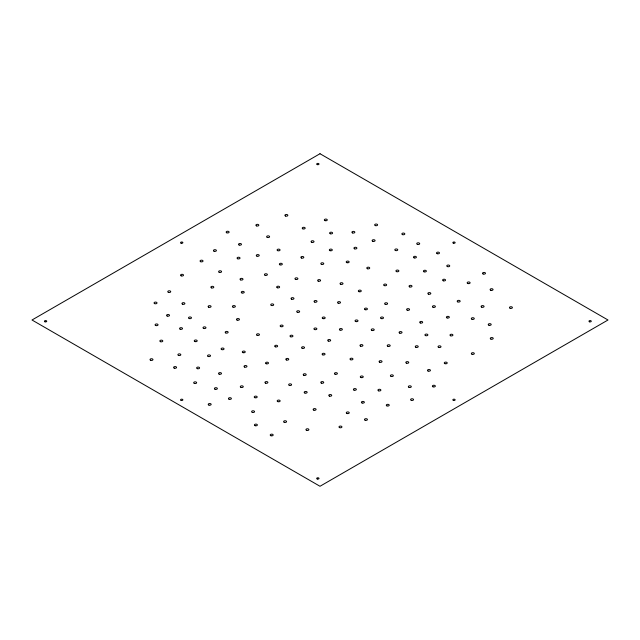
<?xml version="1.0" encoding="UTF-8"?>
<svg xmlns="http://www.w3.org/2000/svg" width="640" height="640" viewBox="0 0 640 640"><rect width="100%" height="100%" fill="white"/><g stroke="black" fill="none" stroke-linecap="round" stroke-linejoin="round"><path stroke-width="0.96" d="M320 153.728L32 320L320 486.272L608 320L320 153.728M322.832 318.568A1.48 0.856 0 0 0 325.176 317.952A1.48 0.856 0 0 0 323.08 317.096A1.48 0.856 0 0 0 322.832 318.568M280.776 326.624A1.48 0.856 0 0 0 283.12 326.008A1.48 0.856 0 0 0 281.024 325.144A1.48 0.856 0 0 0 280.776 326.624M271.36 305.448A1.48 0.856 0 0 0 273.696 304.832A1.48 0.856 0 0 0 271.6 303.968A1.48 0.856 0 0 0 271.36 305.448M314.656 329.576A1.48 0.856 0 0 0 316.88 328.84A1.48 0.856 0 0 0 314.656 328.096A1.48 0.856 0 0 0 314.656 329.576M302.184 348.296A1.48 0.856 0 0 0 304.52 347.68A1.48 0.856 0 0 0 302.432 346.824A1.48 0.856 0 0 0 302.184 348.296M338.264 303.208A1.48 0.856 0 0 0 340.496 302.472A1.48 0.856 0 0 0 338.264 301.728A1.48 0.856 0 0 0 338.264 303.208M257.128 335.32A1.48 0.856 0 0 0 259.464 334.704A1.48 0.856 0 0 0 257.376 333.848A1.48 0.856 0 0 0 257.128 335.32M314.792 302.112A1.48 0.856 0 0 0 317.016 301.368A1.48 0.856 0 0 0 314.792 300.624A1.48 0.856 0 0 0 314.792 302.112M297.424 312.336A1.48 0.856 0 0 0 299.648 311.6A1.48 0.856 0 0 0 297.424 310.856A1.48 0.856 0 0 0 297.424 312.336M243.024 352.656A1.48 0.856 0 0 0 245.248 351.92A1.48 0.856 0 0 0 243.024 351.176A1.48 0.856 0 0 0 243.024 352.656M365.192 309.696A1.48 0.856 0 0 0 367.424 308.96A1.48 0.856 0 0 0 365.192 308.216A1.48 0.856 0 0 0 365.192 309.696M225.808 332.96A1.48 0.856 0 0 0 228.144 332.344A1.48 0.856 0 0 0 226.056 331.48A1.48 0.856 0 0 0 225.808 332.96M355.784 321.56A1.48 0.856 0 0 0 358.008 320.816A1.48 0.856 0 0 0 355.784 320.072A1.48 0.856 0 0 0 355.784 321.56M277.272 287.752A1.48 0.856 0 0 0 279.608 287.136A1.48 0.856 0 0 0 277.512 286.272A1.48 0.856 0 0 0 277.272 287.752M358.936 291.656A1.48 0.856 0 0 0 361.272 291.04A1.48 0.856 0 0 0 359.184 290.184A1.48 0.856 0 0 0 358.936 291.656M381.264 318.592A1.48 0.856 0 0 0 383.488 317.848A1.48 0.856 0 0 0 381.264 317.104A1.48 0.856 0 0 0 381.264 318.592M208.16 356.456A1.48 0.856 0 0 0 210.504 355.84A1.48 0.856 0 0 0 208.408 354.976A1.48 0.856 0 0 0 208.16 356.456M340.656 284.28A1.48 0.856 0 0 0 342.992 283.664A1.48 0.856 0 0 0 340.904 282.8A1.48 0.856 0 0 0 340.656 284.28M346.936 262.68A1.48 0.856 0 0 0 349.16 261.936A1.48 0.856 0 0 0 346.936 261.2A1.48 0.856 0 0 0 346.936 262.68M328.32 341.056A1.48 0.856 0 0 0 330.656 340.44A1.48 0.856 0 0 0 328.568 339.576A1.48 0.856 0 0 0 328.32 341.056M322.832 354.88A1.48 0.856 0 0 0 325.056 354.144A1.48 0.856 0 0 0 322.832 353.4A1.48 0.856 0 0 0 322.832 354.88M371.992 330.472A1.48 0.856 0 0 0 374.216 329.728A1.48 0.856 0 0 0 371.992 328.984A1.48 0.856 0 0 0 371.992 330.472M384.296 285.608A1.48 0.856 0 0 0 386.632 284.992A1.48 0.856 0 0 0 384.536 284.128A1.48 0.856 0 0 0 384.296 285.608M237.104 320.096A1.48 0.856 0 0 0 239.448 319.48A1.48 0.856 0 0 0 237.352 318.616A1.48 0.856 0 0 0 237.104 320.096M265.168 275.336A1.48 0.856 0 0 0 267.392 274.6A1.48 0.856 0 0 0 265.168 273.856A1.48 0.856 0 0 0 265.168 275.336M290.736 336.784A1.48 0.856 0 0 0 292.96 336.04A1.48 0.856 0 0 0 290.736 335.304A1.48 0.856 0 0 0 290.736 336.784M409.776 286.944A1.48 0.856 0 0 0 412.008 286.2A1.48 0.856 0 0 0 409.776 285.456A1.48 0.856 0 0 0 409.776 286.944M318.248 281.144A1.48 0.856 0 0 0 320.592 280.528A1.48 0.856 0 0 0 318.496 279.672A1.48 0.856 0 0 0 318.248 281.144M279.984 264.832A1.48 0.856 0 0 0 282.32 264.216A1.48 0.856 0 0 0 280.232 263.352A1.48 0.856 0 0 0 279.984 264.832M208.728 307.2A1.48 0.856 0 0 0 211.064 306.584A1.48 0.856 0 0 0 208.968 305.72A1.48 0.856 0 0 0 208.728 307.2M360.584 346.152A1.48 0.856 0 0 0 362.92 345.536A1.48 0.856 0 0 0 360.832 344.672A1.48 0.856 0 0 0 360.584 346.152M244.64 367.072A1.48 0.856 0 0 0 246.976 366.464A1.48 0.856 0 0 0 244.88 365.6A1.48 0.856 0 0 0 244.64 367.072M321.552 264.376A1.48 0.856 0 0 0 323.776 263.64A1.48 0.856 0 0 0 321.552 262.896A1.48 0.856 0 0 0 321.552 264.376M350.624 359.744A1.48 0.856 0 0 0 352.96 359.128A1.48 0.856 0 0 0 350.864 358.264A1.48 0.856 0 0 0 350.624 359.744M385.256 304.312A1.48 0.856 0 0 0 387.592 303.696A1.48 0.856 0 0 0 385.496 302.832A1.48 0.856 0 0 0 385.256 304.312M291.632 299.192A1.48 0.856 0 0 0 293.968 298.576A1.48 0.856 0 0 0 291.88 297.72A1.48 0.856 0 0 0 291.632 299.192M399.808 333.16A1.48 0.856 0 0 0 402.032 332.416A1.48 0.856 0 0 0 399.808 331.68A1.48 0.856 0 0 0 399.808 333.16M286.416 359.968A1.48 0.856 0 0 0 288.752 359.352A1.48 0.856 0 0 0 286.664 358.488A1.48 0.856 0 0 0 286.416 359.968M335.064 374.192A1.48 0.856 0 0 0 337.4 373.576A1.48 0.856 0 0 0 335.312 372.72A1.48 0.856 0 0 0 335.064 374.192M295.568 279.384A1.48 0.856 0 0 0 297.904 278.768A1.48 0.856 0 0 0 295.808 277.904A1.48 0.856 0 0 0 295.568 279.384M194.856 341.528A1.48 0.856 0 0 0 197.192 340.92A1.48 0.856 0 0 0 195.104 340.056A1.48 0.856 0 0 0 194.856 341.528M189.256 318.568A1.48 0.856 0 0 0 191.48 317.824A1.48 0.856 0 0 0 189.256 317.08A1.48 0.856 0 0 0 189.256 318.568M275.288 346.8A1.48 0.856 0 0 0 277.624 346.192A1.48 0.856 0 0 0 275.528 345.328A1.48 0.856 0 0 0 275.288 346.8M311.68 242.304A1.48 0.856 0 0 0 314.016 241.688A1.48 0.856 0 0 0 311.92 240.832A1.48 0.856 0 0 0 311.68 242.304M266.144 363.728A1.48 0.856 0 0 0 268.488 363.112A1.48 0.856 0 0 0 266.392 362.256A1.48 0.856 0 0 0 266.144 363.728M301.472 258.024A1.48 0.856 0 0 0 303.808 257.408A1.48 0.856 0 0 0 301.72 256.544A1.48 0.856 0 0 0 301.472 258.024M178.488 355.4A1.48 0.856 0 0 0 180.824 354.792A1.48 0.856 0 0 0 178.736 353.928A1.48 0.856 0 0 0 178.488 355.4M367.496 268.768A1.48 0.856 0 0 0 369.72 268.032A1.48 0.856 0 0 0 367.496 267.288A1.48 0.856 0 0 0 367.496 268.768M396.656 271.664A1.48 0.856 0 0 0 398.888 270.92A1.48 0.856 0 0 0 396.656 270.176A1.48 0.856 0 0 0 396.656 271.664M242.016 292.968A1.48 0.856 0 0 0 244.248 292.224A1.48 0.856 0 0 0 242.016 291.48A1.48 0.856 0 0 0 242.016 292.968M354.56 248.824A1.48 0.856 0 0 0 356.896 248.208A1.48 0.856 0 0 0 354.8 247.344A1.48 0.856 0 0 0 354.56 248.824M241.04 387.416A1.48 0.856 0 0 0 243.264 386.672A1.48 0.856 0 0 0 241.04 385.928A1.48 0.856 0 0 0 241.04 387.416M303.856 375.304A1.48 0.856 0 0 0 306.192 374.688A1.48 0.856 0 0 0 304.104 373.824A1.48 0.856 0 0 0 303.856 375.304M407.336 310.24A1.48 0.856 0 0 0 409.56 309.496A1.48 0.856 0 0 0 407.336 308.752A1.48 0.856 0 0 0 407.336 310.24M420.32 322.96A1.48 0.856 0 0 0 422.656 322.344A1.48 0.856 0 0 0 420.56 321.48A1.48 0.856 0 0 0 420.32 322.96M265.664 383.184A1.48 0.856 0 0 0 267.888 382.44A1.48 0.856 0 0 0 265.664 381.696A1.48 0.856 0 0 0 265.664 383.184M324.936 220.616A1.48 0.856 0 0 0 327.272 220A1.48 0.856 0 0 0 325.184 219.144A1.48 0.856 0 0 0 324.936 220.616M379.688 362.224A1.48 0.856 0 0 0 382.032 361.608A1.48 0.856 0 0 0 379.936 360.752A1.48 0.856 0 0 0 379.688 362.224M387.976 346.36A1.48 0.856 0 0 0 390.2 345.616A1.48 0.856 0 0 0 387.976 344.872A1.48 0.856 0 0 0 387.976 346.36M203.632 328.408A1.48 0.856 0 0 0 205.968 327.792A1.48 0.856 0 0 0 203.88 326.928A1.48 0.856 0 0 0 203.632 328.408M415.888 347.288A1.48 0.856 0 0 0 418.224 346.672A1.48 0.856 0 0 0 416.128 345.816A1.48 0.856 0 0 0 415.888 347.288M406.528 363.208A1.48 0.856 0 0 0 408.752 362.472A1.48 0.856 0 0 0 406.528 361.728A1.48 0.856 0 0 0 406.528 363.208M182.552 304.216A1.48 0.856 0 0 0 184.888 303.608A1.48 0.856 0 0 0 182.8 302.744A1.48 0.856 0 0 0 182.552 304.216M211.464 287.872A1.48 0.856 0 0 0 213.8 287.256A1.48 0.856 0 0 0 211.704 286.392A1.48 0.856 0 0 0 211.464 287.872M450.592 335.776A1.48 0.856 0 0 0 452.928 335.16A1.48 0.856 0 0 0 450.84 334.304A1.48 0.856 0 0 0 450.592 335.776M219.232 272.328A1.48 0.856 0 0 0 221.568 271.712A1.48 0.856 0 0 0 219.48 270.848A1.48 0.856 0 0 0 219.232 272.328M181.176 275.856A1.48 0.856 0 0 0 183.512 275.24A1.48 0.856 0 0 0 181.424 274.376A1.48 0.856 0 0 0 181.176 275.856M329.496 396.128A1.48 0.856 0 0 0 331.72 395.384A1.48 0.856 0 0 0 329.496 394.64A1.48 0.856 0 0 0 329.496 396.128M219.152 374.152A1.48 0.856 0 0 0 221.488 373.536A1.48 0.856 0 0 0 219.4 372.672A1.48 0.856 0 0 0 219.152 374.152M233.024 307.112A1.48 0.856 0 0 0 235.368 306.496A1.48 0.856 0 0 0 233.272 305.64A1.48 0.856 0 0 0 233.024 307.112M391.12 376.432A1.48 0.856 0 0 0 393.344 375.696A1.48 0.856 0 0 0 391.12 374.952A1.48 0.856 0 0 0 391.12 376.432M444.88 363.648A1.48 0.856 0 0 0 447.216 363.032A1.48 0.856 0 0 0 445.12 362.176A1.48 0.856 0 0 0 444.88 363.648M208.944 405.104A1.48 0.856 0 0 0 211.168 404.368A1.48 0.856 0 0 0 208.944 403.624A1.48 0.856 0 0 0 208.944 405.104M194.296 383.392A1.48 0.856 0 0 0 196.64 382.784A1.48 0.856 0 0 0 194.544 381.92A1.48 0.856 0 0 0 194.296 383.392M425.544 335.616A1.48 0.856 0 0 0 427.88 335A1.48 0.856 0 0 0 425.792 334.136A1.48 0.856 0 0 0 425.544 335.616M395.544 250.552A1.48 0.856 0 0 0 397.768 249.808A1.48 0.856 0 0 0 395.544 249.072A1.48 0.856 0 0 0 395.544 250.552M433.008 386.808A1.48 0.856 0 0 0 435.344 386.192A1.48 0.856 0 0 0 433.248 385.328A1.48 0.856 0 0 0 433.008 386.808M354.008 390.12A1.48 0.856 0 0 0 356.352 389.504A1.48 0.856 0 0 0 354.256 388.648A1.48 0.856 0 0 0 354.008 390.12M237.688 258.776A1.48 0.856 0 0 0 240.024 258.16A1.48 0.856 0 0 0 237.928 257.304A1.48 0.856 0 0 0 237.688 258.776M433.056 307.256A1.48 0.856 0 0 0 435.392 306.64A1.48 0.856 0 0 0 433.296 305.784A1.48 0.856 0 0 0 433.056 307.256M340.016 330.072A1.48 0.856 0 0 0 342.352 329.456A1.48 0.856 0 0 0 340.264 328.6A1.48 0.856 0 0 0 340.016 330.072M304.928 393.056A1.48 0.856 0 0 0 307.16 392.312A1.48 0.856 0 0 0 304.928 391.568A1.48 0.856 0 0 0 304.928 393.056M313.872 410.176A1.48 0.856 0 0 0 316.096 409.432A1.48 0.856 0 0 0 313.872 408.696A1.48 0.856 0 0 0 313.872 410.176M180.176 329.208A1.48 0.856 0 0 0 182.512 328.6A1.48 0.856 0 0 0 180.416 327.736A1.48 0.856 0 0 0 180.176 329.208M457.808 301.904A1.48 0.856 0 0 0 460.152 301.288A1.48 0.856 0 0 0 458.056 300.424A1.48 0.856 0 0 0 457.808 301.904M254.848 397.68A1.48 0.856 0 0 0 257.184 397.064A1.48 0.856 0 0 0 255.096 396.2A1.48 0.856 0 0 0 254.848 397.68M472.088 354.288A1.48 0.856 0 0 0 474.312 353.544A1.48 0.856 0 0 0 472.088 352.8A1.48 0.856 0 0 0 472.088 354.288M240.648 279.912A1.48 0.856 0 0 0 242.992 279.296A1.48 0.856 0 0 0 240.896 278.432A1.48 0.856 0 0 0 240.648 279.912M214.072 251.232A1.48 0.856 0 0 0 216.408 250.616A1.48 0.856 0 0 0 214.32 249.752A1.48 0.856 0 0 0 214.072 251.232M352.504 232.92A1.48 0.856 0 0 0 354.84 232.304A1.48 0.856 0 0 0 352.752 231.448A1.48 0.856 0 0 0 352.504 232.92M409.072 387.4A1.48 0.856 0 0 0 411.304 386.664A1.48 0.856 0 0 0 409.08 385.92A1.48 0.856 0 0 0 409.072 387.4M375.376 225.624A1.48 0.856 0 0 0 377.6 224.888A1.48 0.856 0 0 0 375.376 224.144A1.48 0.856 0 0 0 375.376 225.624M200.68 261.72A1.48 0.856 0 0 0 203.024 261.104A1.48 0.856 0 0 0 200.928 260.24A1.48 0.856 0 0 0 200.68 261.72M414.192 257.888A1.48 0.856 0 0 0 416.416 257.152A1.48 0.856 0 0 0 414.192 256.408A1.48 0.856 0 0 0 414.192 257.888M306.552 430.32A1.48 0.856 0 0 0 308.888 429.704A1.48 0.856 0 0 0 306.8 428.84A1.48 0.856 0 0 0 306.552 430.32M472.048 319.312A1.48 0.856 0 0 0 474.28 318.568A1.48 0.856 0 0 0 472.048 317.824A1.48 0.856 0 0 0 472.048 319.312M174.216 368.128A1.48 0.856 0 0 0 176.56 367.512A1.48 0.856 0 0 0 174.464 366.648A1.48 0.856 0 0 0 174.216 368.128M160.456 341.688A1.48 0.856 0 0 0 162.792 341.072A1.48 0.856 0 0 0 160.704 340.208A1.48 0.856 0 0 0 160.456 341.688M277.712 250.672A1.48 0.856 0 0 0 280.056 250.056A1.48 0.856 0 0 0 277.96 249.192A1.48 0.856 0 0 0 277.712 250.672M321.376 383.128A1.48 0.856 0 0 0 323.72 382.52A1.48 0.856 0 0 0 321.624 381.656A1.48 0.856 0 0 0 321.376 383.128M215.032 389.24A1.48 0.856 0 0 0 217.368 388.624A1.48 0.856 0 0 0 215.272 387.76A1.48 0.856 0 0 0 215.032 389.24M428.096 371.048A1.48 0.856 0 0 0 430.44 370.432A1.48 0.856 0 0 0 428.344 369.576A1.48 0.856 0 0 0 428.096 371.048M402.6 234.656A1.48 0.856 0 0 0 404.824 233.912A1.48 0.856 0 0 0 402.6 233.168A1.48 0.856 0 0 0 402.6 234.656M155.704 325.512A1.48 0.856 0 0 0 158.04 324.896A1.48 0.856 0 0 0 155.952 324.032A1.48 0.856 0 0 0 155.704 325.512M488.976 325.248A1.48 0.856 0 0 0 491.2 324.504A1.48 0.856 0 0 0 488.976 323.76A1.48 0.856 0 0 0 488.976 325.248M510.192 308.312A1.48 0.856 0 0 0 512.416 307.568A1.48 0.856 0 0 0 510.192 306.832A1.48 0.856 0 0 0 510.192 308.312M229.056 399.232A1.48 0.856 0 0 0 231.392 398.616A1.48 0.856 0 0 0 229.304 397.76A1.48 0.856 0 0 0 229.056 399.232M447.12 317.944A1.48 0.856 0 0 0 449.344 317.2A1.48 0.856 0 0 0 447.12 316.464A1.48 0.856 0 0 0 447.12 317.944M481.712 307.152A1.48 0.856 0 0 0 484.056 306.536A1.48 0.856 0 0 0 481.96 305.672A1.48 0.856 0 0 0 481.712 307.152M329.952 250.648A1.48 0.856 0 0 0 332.296 250.032A1.48 0.856 0 0 0 330.2 249.168A1.48 0.856 0 0 0 329.952 250.648M289.368 385.432A1.48 0.856 0 0 0 291.592 384.688A1.48 0.856 0 0 0 289.368 383.952A1.48 0.856 0 0 0 289.368 385.432M168.376 292.344A1.48 0.856 0 0 0 170.72 291.728A1.48 0.856 0 0 0 168.624 290.872A1.48 0.856 0 0 0 168.376 292.344M252.328 412.384A1.48 0.856 0 0 0 254.56 411.64A1.48 0.856 0 0 0 252.328 410.904A1.48 0.856 0 0 0 252.328 412.384M372.856 241.304A1.48 0.856 0 0 0 375.088 240.56A1.48 0.856 0 0 0 372.864 239.816A1.48 0.856 0 0 0 372.856 241.304M277.8 401.624A1.48 0.856 0 0 0 280.144 401.008A1.48 0.856 0 0 0 278.048 400.144A1.48 0.856 0 0 0 277.8 401.624M386.912 405.88A1.48 0.856 0 0 0 389.248 405.264A1.48 0.856 0 0 0 387.16 404.4A1.48 0.856 0 0 0 386.912 405.88M443.32 280.816A1.48 0.856 0 0 0 445.544 280.072A1.48 0.856 0 0 0 443.32 279.336A1.48 0.856 0 0 0 443.32 280.816M256.904 256.128A1.48 0.856 0 0 0 259.24 255.512A1.48 0.856 0 0 0 257.152 254.656A1.48 0.856 0 0 0 256.904 256.128M339.6 427.624A1.48 0.856 0 0 0 341.936 427.008A1.48 0.856 0 0 0 339.848 426.144A1.48 0.856 0 0 0 339.6 427.624M284.232 422.304A1.48 0.856 0 0 0 286.576 421.688A1.48 0.856 0 0 0 284.48 420.824A1.48 0.856 0 0 0 284.232 422.304M490.832 290.296A1.48 0.856 0 0 0 493.056 289.56A1.48 0.856 0 0 0 490.832 288.816A1.48 0.856 0 0 0 490.832 290.296M255.152 425.704A1.48 0.856 0 0 0 257.376 424.96A1.48 0.856 0 0 0 255.152 424.224A1.48 0.856 0 0 0 255.152 425.704M490.888 339.096A1.48 0.856 0 0 0 493.232 338.48A1.48 0.856 0 0 0 491.136 337.624A1.48 0.856 0 0 0 490.888 339.096M154.672 303.64A1.48 0.856 0 0 0 157.008 303.024A1.48 0.856 0 0 0 154.92 302.16A1.48 0.856 0 0 0 154.672 303.64M467.776 283.496A1.48 0.856 0 0 0 470.112 282.888A1.48 0.856 0 0 0 468.024 282.024A1.48 0.856 0 0 0 467.776 283.496M167.176 316.048A1.48 0.856 0 0 0 169.512 315.44A1.48 0.856 0 0 0 167.424 314.576A1.48 0.856 0 0 0 167.176 316.048M437.144 253.68A1.48 0.856 0 0 0 439.48 253.064A1.48 0.856 0 0 0 437.392 252.2A1.48 0.856 0 0 0 437.144 253.68M365.208 420.272A1.48 0.856 0 0 0 367.44 419.536A1.48 0.856 0 0 0 365.208 418.792A1.48 0.856 0 0 0 365.208 420.272M360.904 377.52A1.48 0.856 0 0 0 363.24 376.904A1.48 0.856 0 0 0 361.144 376.04A1.48 0.856 0 0 0 360.904 377.52M424.024 271.8A1.48 0.856 0 0 0 426.368 271.184A1.48 0.856 0 0 0 424.272 270.328A1.48 0.856 0 0 0 424.024 271.8M239.136 245.024A1.48 0.856 0 0 0 241.472 244.408A1.48 0.856 0 0 0 239.384 243.552A1.48 0.856 0 0 0 239.136 245.024M346.904 413.472A1.48 0.856 0 0 0 349.24 412.856A1.48 0.856 0 0 0 347.152 411.992A1.48 0.856 0 0 0 346.904 413.472M270.952 435.744A1.48 0.856 0 0 0 273.184 435.008A1.48 0.856 0 0 0 270.952 434.264A1.48 0.856 0 0 0 270.952 435.744M330.24 233.744A1.48 0.856 0 0 0 332.576 233.128A1.48 0.856 0 0 0 330.48 232.264A1.48 0.856 0 0 0 330.24 233.744M267.256 237.408A1.48 0.856 0 0 0 269.592 236.792A1.48 0.856 0 0 0 267.504 235.928A1.48 0.856 0 0 0 267.256 237.408M438.648 347.392A1.48 0.856 0 0 0 440.992 346.776A1.48 0.856 0 0 0 438.896 345.912A1.48 0.856 0 0 0 438.648 347.392M221.712 349.592A1.48 0.856 0 0 0 224.048 348.976A1.48 0.856 0 0 0 221.952 348.112A1.48 0.856 0 0 0 221.712 349.592M197.36 368.68A1.48 0.856 0 0 0 199.584 367.936A1.48 0.856 0 0 0 197.36 367.192A1.48 0.856 0 0 0 197.36 368.68M302.84 228.84A1.48 0.856 0 0 0 305.176 228.232A1.48 0.856 0 0 0 303.08 227.368A1.48 0.856 0 0 0 302.84 228.84M428.584 294.184A1.48 0.856 0 0 0 430.816 293.44A1.48 0.856 0 0 0 428.584 292.696A1.48 0.856 0 0 0 428.584 294.184M362.144 403.008A1.48 0.856 0 0 0 364.368 402.264A1.48 0.856 0 0 0 362.144 401.52A1.48 0.856 0 0 0 362.144 403.008M226.784 232.8A1.48 0.856 0 0 0 229.12 232.184A1.48 0.856 0 0 0 227.032 231.32A1.48 0.856 0 0 0 226.784 232.8M378.664 390.864A1.48 0.856 0 0 0 380.888 390.12A1.48 0.856 0 0 0 378.664 389.376A1.48 0.856 0 0 0 378.664 390.864M411.328 400.352A1.48 0.856 0 0 0 413.552 399.608A1.48 0.856 0 0 0 411.328 398.864A1.48 0.856 0 0 0 411.328 400.352M483.136 273.984A1.48 0.856 0 0 0 485.48 273.368A1.48 0.856 0 0 0 483.384 272.504A1.48 0.856 0 0 0 483.136 273.984M447.392 266.592A1.48 0.856 0 0 0 449.728 265.976A1.48 0.856 0 0 0 447.64 265.112A1.48 0.856 0 0 0 447.392 266.592M417.472 244.408A1.48 0.856 0 0 0 419.696 243.664A1.48 0.856 0 0 0 417.472 242.92A1.48 0.856 0 0 0 417.472 244.408M45.008 321.816A1.16 0.672 0 0 0 46.744 321.24A1.16 0.672 0 0 0 45.008 320.656A1.16 0.672 0 0 0 45.008 321.816M317.272 164.624A1.16 0.672 0 0 0 319.016 164.048A1.16 0.672 0 0 0 317.272 163.472A1.16 0.672 0 0 0 317.272 164.624M181.144 243.224A1.16 0.672 0 0 0 182.88 242.64A1.16 0.672 0 0 0 181.144 242.064A1.16 0.672 0 0 0 181.144 243.224M453.408 400.416A1.16 0.672 0 0 0 455.144 399.832A1.16 0.672 0 0 0 453.408 399.256A1.16 0.672 0 0 0 453.408 400.416M589.536 321.816A1.16 0.672 0 0 0 591.28 321.24A1.16 0.672 0 0 0 589.536 320.656A1.16 0.672 0 0 0 589.536 321.816M317.272 479.008A1.16 0.672 0 0 0 319.016 478.432A1.16 0.672 0 0 0 317.272 477.848A1.16 0.672 0 0 0 317.272 479.008M453.408 243.224A1.16 0.672 0 0 0 455.144 242.64A1.16 0.672 0 0 0 453.408 242.064A1.16 0.672 0 0 0 453.408 243.224M181.144 400.416A1.16 0.672 0 0 0 182.88 399.832A1.16 0.672 0 0 0 181.144 399.256A1.16 0.672 0 0 0 181.144 400.416M256.496 225.888A1.48 0.856 0 0 0 258.832 225.272A1.48 0.856 0 0 0 256.744 224.408A1.48 0.856 0 0 0 256.496 225.888M285.504 216.032A1.48 0.856 0 0 0 287.84 215.416A1.48 0.856 0 0 0 285.744 214.552A1.48 0.856 0 0 0 285.504 216.032M150.624 360.28A1.48 0.856 0 0 0 152.96 359.672A1.48 0.856 0 0 0 150.864 358.808A1.48 0.856 0 0 0 150.624 360.28"/></g></svg>
